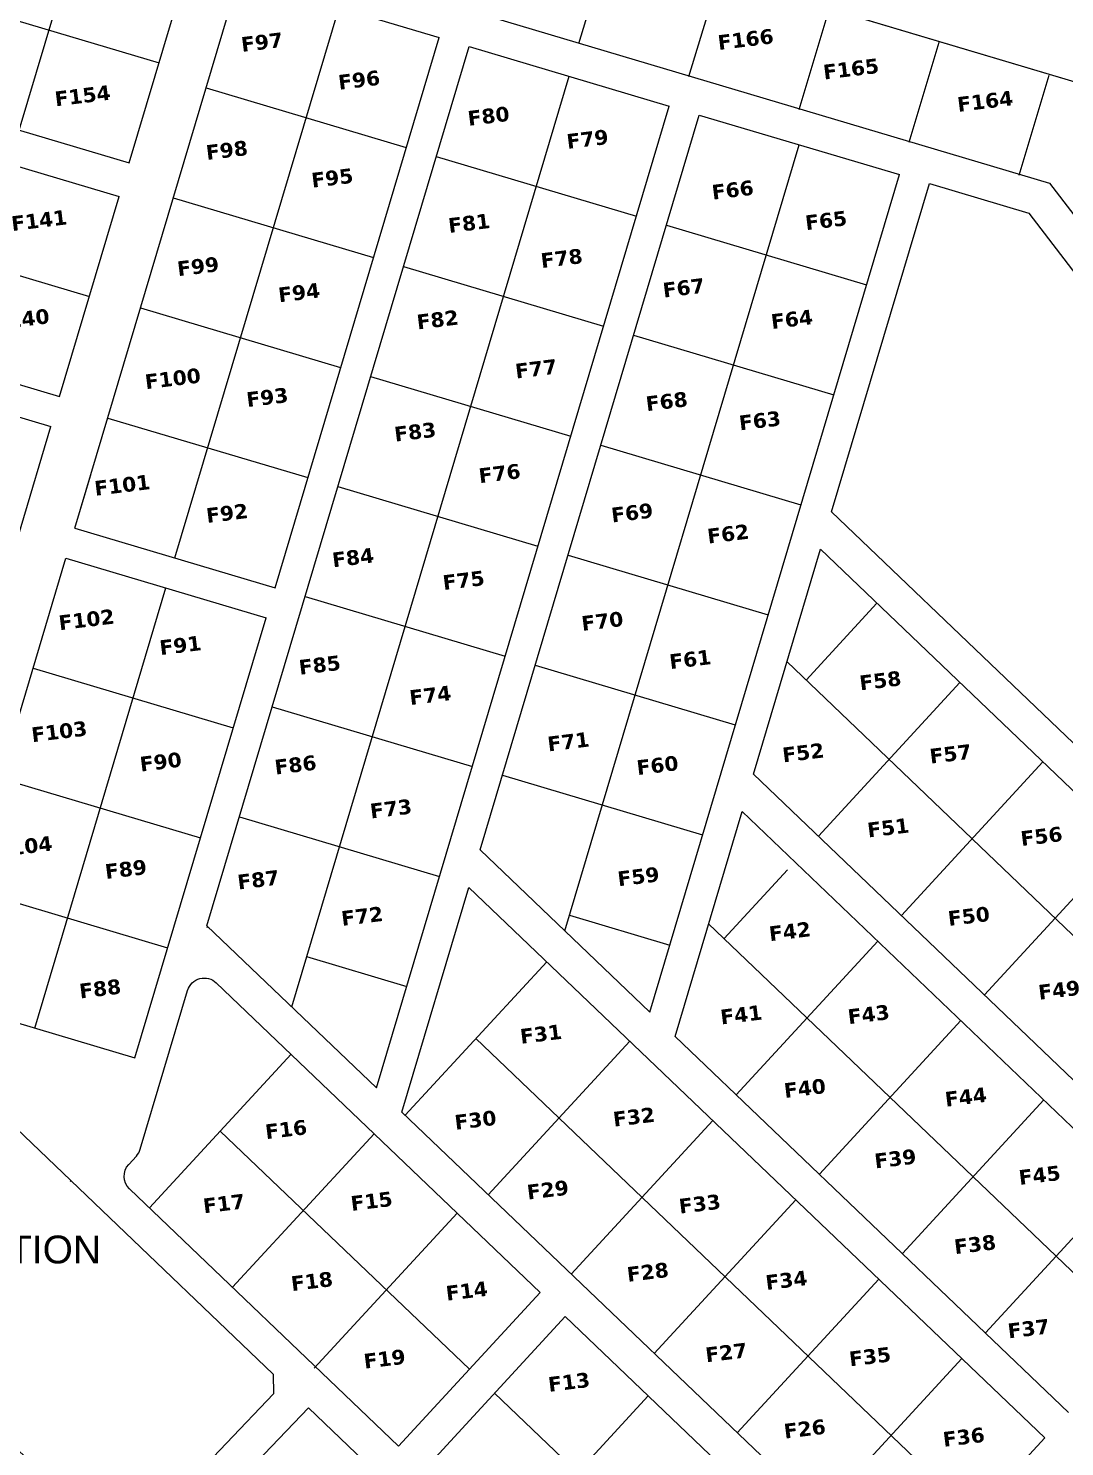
# Model space of a CAD drawing. Header units: millimetres. Extents: x 2359 to 301137, y 976657 to 981112.
# Drawn here: x 298679.5 to 298977.2, y 978915.2 to 979322.8 of the extents above; entities that cross this region are included whole.
import ezdxf
from ezdxf.enums import TextEntityAlignment as Align

# ---------------------------------------------------------------- set-up
doc = ezdxf.new("R2010")
doc.units = ezdxf.units.MM
doc.header["$MEASUREMENT"] = 0
doc.layers.add('Annotation - Text_Pen_No__86', color=7, linetype='Continuous', lineweight=20, true_color=0x5555ff)
doc.layers.add('Plines', color=1, linetype='Continuous')
doc.layers.add('PLOTNOS', color=7, linetype='Continuous')
doc.styles.get("Standard").update_dxf_attribs({"font": 'arial.ttf'})

msp = doc.modelspace()

# ---------------------------------------------------------------- linework, layer by layer
at = {"color": 1}
for p, q in [((298837.71921, 979318.46913), (298846.33524, 979347.20923)), ((298869.3293, 979308.99271), (298877.94532, 979337.73281)), ((298900.93938, 979299.51629), (298909.55541, 979328.25638)), ((298932.54947, 979290.03987), (298941.16549, 979318.77996)), ((298964.15955, 979280.56345), (298972.77558, 979309.30354))]:
    msp.add_line(p, q, dxfattribs=at)
at = {"color": 12, "true_color": 0xdf0000}
for p, q in [((298714.34777, 978983.82582), (298754.99924, 979027.97034)), ((298738.20131, 978961.01364), (298778.85279, 979005.15815)), ((298761.63323, 978937.7436), (298802.70633, 978982.34597)), ((298785.9084, 978915.38927), (298826.55988, 978959.53378)), ((298793.13675, 978908.47648), (298833.78822, 978952.621)), ((298816.99029, 978885.6643), (298857.64177, 978929.80881))]:
    msp.add_line(p, q, dxfattribs=at)
at = {"layer": 'Plines', "color": 1}
for points in [[(298495.41766, 979445.7871), (298519.77391, 979444.71658), (298755.31043, 979374.5001), (298990.84695, 979304.28361), (299168.42739, 979072.43764), (298912.40447, 978794.41555)], [(298486.17939, 979376.12556), (298508.06195, 979375.16377), (298717.08659, 979312.85082)], [(298676.89129, 979293.52886), (298694.03259, 979351.02822)], [(298482.22013, 979346.27062), (298503.04254, 979345.35542), (298708.51594, 979284.10114)], [(298708.51594, 979284.10114), (298725.65724, 979341.6005)], [(298480.90038, 979336.31897), (298501.36941, 979335.41931), (298705.65905, 979274.51792)], [(298692.8935, 979179.19195), (298740.03208, 979337.31517)], [(298740.03208, 979337.31517), (298797.53143, 979320.17387)], [(298721.64317, 979170.6213), (298768.78175, 979328.74452)], [(298750.39285, 979162.05065), (298797.53143, 979320.17387)], [(298730.82903, 979064.92225), (298806.15633, 979317.60268)], [(298806.15633, 979317.60268), (298863.65569, 979300.46137)], [(298755.1888, 979041.62594), (298834.90601, 979309.03203)], [(298476.94112, 979306.46403), (298496.35, 979305.61096), (298697.0884, 979245.76824)], [(298730.60436, 979305.69053), (298788.10372, 979288.54923)], [(298779.54856, 979018.32963), (298863.65569, 979300.46137)], [(298809.32534, 979086.71098), (298872.28059, 979297.89018)], [(298872.28059, 979297.89018), (298929.77995, 979280.74888)], [(298833.68511, 979063.41467), (298901.03027, 979289.31953)], [(298796.72862, 979285.97803), (298854.22797, 979268.83673)], [(298858.04488, 979040.11836), (298929.77995, 979280.74888)], [(298472.98186, 979276.60908), (298491.33059, 979275.80261), (298688.51775, 979217.01856)], [(298688.51775, 979217.01856), (298705.65905, 979274.51792)], [(298910.2905, 979183.86995), (298938.40485, 979278.17768)], [(298938.40485, 979278.17768), (298966.98279, 979269.65823), (299003.03481, 979222.58933)], [(298721.17665, 979274.06588), (298778.676, 979256.92458)], [(298471.79409, 979267.6526), (298489.82476, 979266.86011), (298685.94656, 979208.39366)], [(298862.85288, 979266.26553), (298920.35223, 979249.12423)], [(298787.3009, 979254.35339), (298844.80026, 979237.21208)], [(298711.74893, 979242.44124), (298769.24828, 979225.29994)], [(298853.42516, 979234.64089), (298910.92451, 979217.49959)], [(298777.87319, 979222.72874), (298835.37254, 979205.58744)], [(298702.32121, 979210.81659), (298759.82057, 979193.67529)], [(298668.80525, 979150.89431), (298685.94656, 979208.39366)], [(298843.99744, 979203.01624), (298901.4968, 979185.87494)], [(298692.8935, 979179.19195), (298697.46451, 979194.52511)], [(298768.44547, 979191.1041), (298825.94482, 979173.96279)], [(298910.2905, 979183.86995), (299073.19796, 979028.07443)], [(298692.8935, 979179.19195), (298750.39285, 979162.05065)], [(298887.82165, 979108.49971), (298907.08066, 979173.10278)], [(298907.08066, 979173.10278), (299066.42271, 979020.71701)], [(298661.46778, 979073.77647), (298690.3223, 979170.56705)], [(298690.3223, 979170.56705), (298747.82166, 979153.42574)], [(298834.56973, 979171.3916), (298892.06908, 979154.2503)], [(298681.36111, 979035.49781), (298719.07198, 979161.99639)], [(298759.01775, 979159.47945), (298816.51711, 979142.33815)], [(298902.97571, 979135.51787), (298923.30145, 979157.59013)], [(298710.11079, 979026.92716), (298747.82166, 979153.42574)], [(298897.45116, 979140.80124), (299046.09698, 978998.64475)], [(298680.89459, 979138.9424), (298738.39394, 979121.8011)], [(298825.14201, 979139.76695), (298882.64137, 979122.62565)], [(298906.50352, 979090.63342), (298947.15499, 979134.77794)], [(298749.59004, 979127.85481), (298807.08939, 979110.7135)], [(298930.35706, 979067.82124), (298971.00854, 979111.96575)], [(298671.46687, 979107.31776), (298728.96622, 979090.17645)], [(298815.7143, 979108.14231), (298873.21365, 979091.00101)], [(298887.82165, 979108.49971), (299025.77124, 978976.57249)], [(298740.16232, 979096.23016), (298797.66168, 979079.08886)], [(298865.35281, 979033.12947), (298884.61182, 979097.73253)], [(298884.61182, 979097.73253), (299018.99599, 978969.21508)], [(298954.21061, 979045.00905), (298994.86208, 979089.15357)], [(298809.32534, 979086.71098), (298858.04488, 979040.11836)], [(298879.40254, 979061.20375), (298897.62016, 979080.98675)], [(298662.03915, 979075.69311), (298719.53851, 979058.55181)], [(298786.8565, 979011.34074), (298806.11551, 979075.94381)], [(298806.11551, 979075.94381), (298971.56928, 978917.71314)], [(298835.03626, 979067.94701), (298863.78593, 979059.37636)], [(298730.73461, 979064.60552), (298731.35299, 979064.42117)], [(298730.82903, 979064.92225), (298779.54856, 979018.32963)], [(298874.98231, 979065.431), (298998.67026, 978947.14282)], [(298882.93034, 979016.3193), (298923.58182, 979060.46382)], [(298759.48428, 979056.03487), (298788.23396, 979047.46421)], [(298787.79654, 979010.44174), (298828.44801, 979054.58626)], [(298652.61144, 979044.06847), (298710.11079, 979026.92716)], [(298906.78389, 978993.50712), (298947.43536, 979037.65163)], [(298808.12227, 979032.514), (298951.65246, 978895.24981)], [(298811.65008, 978987.62955), (298852.30155, 979031.77407)], [(298865.35281, 979033.12947), (298978.34452, 978925.07056)], [(298930.63743, 978970.69493), (298971.28891, 979014.83945)], [(298786.8565, 979011.34074), (298930.9178, 978873.56862)], [(298734.67351, 979005.89808), (298806.23414, 978937.46152)], [(298835.50362, 978964.81737), (298876.1551, 979008.96188)], [(298691.61694, 978991.40428), (298691.77517, 978991.5761)], [(298954.49098, 978947.88275), (298995.14245, 978992.02726)], [(298859.35717, 978942.00518), (298900.00864, 978986.1497)], [(298883.21071, 978919.193), (298923.86219, 978963.33751)], [(298833.78822, 978952.621), (298953.87379, 978837.77792)], [(298907.06426, 978896.38081), (298947.71573, 978940.52533)], [(298813.46248, 978930.54874), (298933.13913, 978816.09674)], [(298930.9178, 978873.56862), (298971.56928, 978917.71314)]]:
    msp.add_lwpolyline(points, dxfattribs=at)
at = {"layer": 'Plines', "color": 7}
msp.add_lwpolyline([(298495.41766, 979445.7871), (298519.77391, 979444.71658), (298990.84695, 979304.28361), (299168.42739, 979072.43764), (299169.487, 979057.09206), (299176.69522, 978955.93689)], dxfattribs=at)
at = {"layer": 'Plines', "color": 12, "true_color": 0xdf0000}
msp.add_lwpolyline([(298742.88896, 979346.8984), (298972.94883, 979278.31457), (299010.97365, 979228.67002)], dxfattribs=at)
at = {"layer": 'Plines', "color": 1}
msp.add_lwpolyline([(298785.9084, 978915.38927), (298708.59096, 978989.33132, -0.408700719), (298708.36868, 978996.33187), (298710.56157, 978998.71319, 0.114117365), (298711.67513, 979000.67177), (298725.28263, 979046.31721, -0.56072434), (298733.53002, 979048.5023), (298826.55988, 978959.53378)], format="xyb", dxfattribs=at)
msp.add_lwpolyline([(298600.76917, 978986.27383), (298600.64297, 978991.92927), (298641.23541, 979034.37473), (298646.89086, 979034.50093), (298749.87648, 978936.01128), (298750.00269, 978930.35584), (298709.41024, 978887.91038), (298703.80384, 978888.37544)], close=True, dxfattribs=at)
at = {"layer": 'Plines', "color": 5}
for points in [[(298685.69516, 978848.6442), (298759.99437, 978926.33511)], [(298759.99437, 978926.33511), (298810.21505, 978878.30688)]]:
    msp.add_lwpolyline(points, dxfattribs=at)

# ---------------------------------------------------------------- texts
at = {"layer": 'Annotation - Text_Pen_No__86', "color": 7, "linetype": 'Continuous', "lineweight": 20, "char_height": 4.2341379, "attachment_point": 2, "rotation": 7.0324342}
for s, insert in [('\\A1;{\\fVerdana|b1|i0|c0|p34;F97}', (298746.3925, 979320.95577)), ('\\A1;{\\fVerdana|b1|i0|c0|p34;F166}', (298885.34046, 979321.75216)), ('\\A1;{\\fVerdana|b1|i0|c0|p34;F165}', (298915.62738, 979313.25731)), ('\\A1;{\\fVerdana|b1|i0|c0|p34;F96}', (298774.28836, 979310.07176)), ('\\A1;{\\fVerdana|b1|i0|c0|p34;F154}', (298694.85154, 979305.55886)), ('\\A1;{\\fVerdana|b1|i0|c0|p34;F164}', (298954.15021, 979303.9661)), ('\\A1;{\\fVerdana|b1|i0|c0|p34;F80}', (298811.48285, 979299.71866)), ('\\A1;{\\fVerdana|b1|i0|c0|p34;F79}', (298839.91001, 979293.08209)), ('\\A1;{\\fVerdana|b1|i0|c0|p34;F98}', (298736.29684, 979289.89653)), ('\\A1;{\\fVerdana|b1|i0|c0|p34;F95}', (298766.58376, 979281.93262)), ('\\A1;{\\fVerdana|b1|i0|c0|p34;F66}', (298881.621, 979278.48158)), ('\\A1;{\\fVerdana|b1|i0|c0|p34;F141}', (298682.36481, 979269.72127)), ('\\A1;{\\fVerdana|b1|i0|c0|p34;F65}', (298908.45414, 979269.72127)), ('\\A1;{\\fVerdana|b1|i0|c0|p34;F81}', (298805.90363, 979268.9249)), ('\\A1;{\\fVerdana|b1|i0|c0|p34;F99}', (298728.0245, 979256.50394)), ('\\A1;{\\fVerdana|b1|i0|c0|p34;F67}', (298867.5402, 979250.34244)), ('\\A1;{\\fVerdana|b1|i0|c0|p34;F94}', (298757.05994, 979248.98222)), ('\\A1;{\\fVerdana|b1|i0|c0|p34;F140}', (298677.31701, 979241.31668)), ('\\A1;{\\fVerdana|b1|i0|c0|p34;F82}', (298796.8493, 979241.19188)), ('\\A1;{\\fVerdana|b1|i0|c0|p34;F64}', (298898.62416, 979241.31668)), ('\\A1;{\\fVerdana|b1|i0|c0|p34;F77}', (298825.13267, 979227.0807)), ('\\A1;{\\fVerdana|b1|i0|c0|p34;F100}', (298720.76564, 979224.268)), ('\\A1;{\\fVerdana|b1|i0|c0|p34;F93}', (298747.91915, 979218.89532)), ('\\A1;{\\fVerdana|b1|i0|c0|p34;F68}', (298862.66313, 979217.70555)), ('\\A1;{\\fVerdana|b1|i0|c0|p34;F83}', (298790.39696, 979208.95591)), ('\\A1;{\\fVerdana|b1|i0|c0|p34;F63}', (298889.43115, 979212.19076)), ('\\A1;{\\fVerdana|b1|i0|c0|p34;F76}', (298814.64624, 979197.02507)), ('\\A1;{\\fVerdana|b1|i0|c0|p34;F101}', (298706.24791, 979193.64383)), ('\\A1;{\\fVerdana|b1|i0|c0|p34;F92}', (298736.35877, 979185.58483)), ('\\A1;{\\fVerdana|b1|i0|c0|p34;F69}', (298852.72861, 979185.71975)), ('\\A1;{\\fVerdana|b1|i0|c0|p34;F75}', (298804.31152, 979166.30828)), ('\\A1;{\\fVerdana|b1|i0|c0|p34;F102}', (298695.97517, 979155.00507)), ('\\A1;{\\fVerdana|b1|i0|c0|p34;F70}', (298844.1656, 979154.56256)), ('\\A1;{\\fVerdana|b1|i0|c0|p34;F91}', (298722.95048, 979147.61448)), ('\\A1;{\\fVerdana|b1|i0|c0|p34;F61}', (298869.42488, 979143.59658)), ('\\A1;{\\fVerdana|b1|i0|c0|p34;F85}', (298762.97839, 979141.96289)), ('\\A1;{\\fVerdana|b1|i0|c0|p34;F58}', (298924.03043, 979137.4835)), ('\\A1;{\\fVerdana|b1|i0|c0|p34;F74}', (298794.73964, 979133.26808)), ('\\A1;{\\fVerdana|b1|i0|c0|p34;F103}', (298688.14363, 979122.83435)), ('\\A1;{\\fVerdana|b1|i0|c0|p34;F71}', (298834.4103, 979119.92394)), ('\\A1;{\\fVerdana|b1|i0|c0|p34;F52}', (298901.88822, 979116.78379)), ('\\A1;{\\fVerdana|b1|i0|c0|p34;F57}', (298944.19424, 979116.41929)), ('\\A1;{\\fVerdana|b1|i0|c0|p34;F90}', (298717.2944, 979114.13956)), ('\\A1;{\\fVerdana|b1|i0|c0|p34;F86}', (298756.01699, 979113.27008)), ('\\A1;{\\fVerdana|b1|i0|c0|p34;F60}', (298860.01796, 979113.13548)), ('\\A1;{\\fVerdana|b1|i0|c0|p34;F73}', (298783.42742, 979100.66261)), ('\\A1;{\\fVerdana|b1|i0|c0|p34;F51}', (298926.29864, 979095.2071)), ('\\A1;{\\fVerdana|b1|i0|c0|p34;F56}', (298970.33584, 979092.75279)), ('\\A1;{\\fVerdana|b1|i0|c0|p34;F104}', (298678.13668, 979089.79414)), ('\\A1;{\\fVerdana|b1|i0|c0|p34;F89}', (298707.28745, 979083.27304)), ('\\A1;{\\fVerdana|b1|i0|c0|p34;F87}', (298745.33893, 979080.24444)), ('\\A1;{\\fVerdana|b1|i0|c0|p34;F59}', (298854.54087, 979081.18251)), ('\\A1;{\\fVerdana|b1|i0|c0|p34;F72}', (298775.16075, 979069.79611)), ('\\A1;{\\fVerdana|b1|i0|c0|p34;F50}', (298949.45764, 979069.78753)), ('\\A1;{\\fVerdana|b1|i0|c0|p34;F42}', (298898.0517, 979065.40483)), ('\\A1;{\\fVerdana|b1|i0|c0|p34;F88}', (298699.89097, 979048.9286)), ('\\A1;{\\fVerdana|b1|i0|c0|p34;F49}', (298975.42378, 979048.57534)), ('\\A1;{\\fVerdana|b1|i0|c0|p34;F43}', (298920.68433, 979041.56303)), ('\\A1;{\\fVerdana|b1|i0|c0|p34;F41}', (298884.07449, 979041.46708)), ('\\A1;{\\fVerdana|b1|i0|c0|p34;F31}', (298826.53996, 979035.9152)), ('\\A1;{\\fVerdana|b1|i0|c0|p34;F40}', (298902.35653, 979020.33414)), ('\\A1;{\\fVerdana|b1|i0|c0|p34;F44}', (298948.59923, 979017.82683)), ('\\A1;{\\fVerdana|b1|i0|c0|p34;F30}', (298807.72027, 979011.2004)), ('\\A1;{\\fVerdana|b1|i0|c0|p34;F32}', (298853.24604, 979012.09587)), ('\\A1;{\\fVerdana|b1|i0|c0|p34;F16}', (298753.30814, 979008.49773)), ('\\A1;{\\fVerdana|b1|i0|c0|p34;F39}', (298928.34564, 979000.09666)), ('\\A1;{\\fVerdana|b1|i0|c0|p34;F45}', (298969.79853, 978995.35624)), ('\\A1;{\\fVerdana|b1|i0|c0|p34;F29}', (298828.51156, 978991.14201)), ('\\A1;{\\fVerdana|b1|i0|c0|p34;F17}', (298735.46544, 978987.19613)), ('\\A1;{\\fVerdana|b1|i0|c0|p34;F15}', (298777.87088, 978987.89073)), ('\\A1;{\\fVerdana|b1|i0|c0|p34;F33}', (298872.16652, 978987.10757)), ('\\A1;{\\fVerdana|b1|i0|c0|p34;F38}', (298951.24295, 978975.45871)), ('\\A1;{\\fVerdana|b1|i0|c0|p34;F18}', (298760.72331, 978964.85256)), ('\\A1;{\\fVerdana|b1|i0|c0|p34;F28}', (298857.23214, 978967.50352)), ('\\A1;{\\fVerdana|b1|i0|c0|p34;F34}', (298897.05709, 978965.16272)), ('\\A1;{\\fVerdana|b1|i0|c0|p34;F14}', (298805.21428, 978962.07408)), ('\\A1;{\\fVerdana|b1|i0|c0|p34;F37}', (298966.63053, 978951.26516)), ('\\A1;{\\fVerdana|b1|i0|c0|p34;F27}', (298879.7801, 978944.38827)), ('\\A1;{\\fVerdana|b1|i0|c0|p34;F19}', (298781.61078, 978942.55202)), ('\\A1;{\\fVerdana|b1|i0|c0|p34;F35}', (298921.06921, 978943.21787)), ('\\A1;{\\fVerdana|b1|i0|c0|p34;F13}', (298834.59692, 978935.8902)), ('\\A1;{\\fVerdana|b1|i0|c0|p34;F26}', (298902.32807, 978922.44344)), ('\\A1;{\\fVerdana|b1|i0|c0|p34;F36}', (298948.00965, 978920.10265))]:
    msp.add_mtext(s, dxfattribs=dict(at, insert=insert))
for s, insert, width in [('\\A1;{\\fVerdana|b1|i0|c0|p34;F78}', (298832.47115, 979258.83726), 11.536858), ('\\A1;{\\fVerdana|b1|i0|c0|p34;F62}', (298880.32449, 979179.65348), 8.0502411), ('\\A1;{\\fVerdana|b1|i0|c0|p34;F84}', (298772.55027, 979172.82939), 12.3985035)]:
    msp.add_mtext(s, dxfattribs=dict(at, insert=insert, width=width))
at = {"layer": 'PLOTNOS', "color": 7}
msp.add_text('INNOVATION', height=8, dxfattribs=at).set_placement((298665.63889, 978971.87792), align=Align.MIDDLE_CENTER)

doc.saveas('drawing.dxf')
